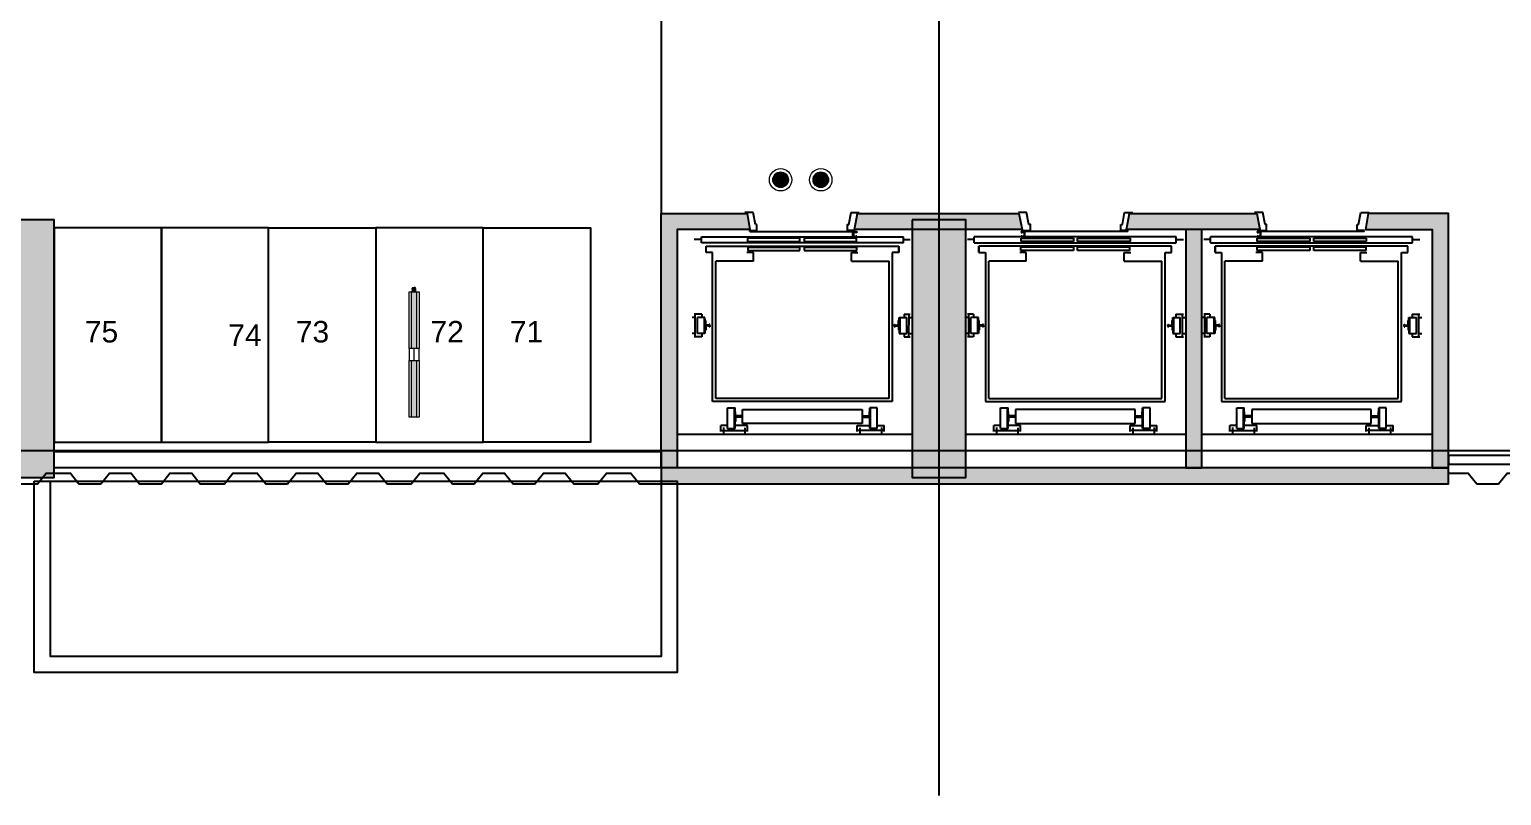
# Model space of a CAD drawing. Header units: metres. Extents: x 86 to 375, y -25 to 177.
# Drawn here: x 151.25 to 164.98, y 30.79 to 37.93 of the extents above; entities that cross this region are included whole.
import ezdxf
from ezdxf.lldxf.tags import DXFTag

# ---------------------------------------------------------------- set-up
doc = ezdxf.new("R2010")
doc.units = ezdxf.units.M
doc.layers.add('-CN-GYD-ILUMINACIÓN', color=3, linetype='Continuous', lineweight=20)
doc.layers.add('-CN-GYD-TUBERÍA ILUMINACION', color=5, linetype='Continuous', lineweight=18)
doc.layers.add('-CN-GYD-VENTANA GRAFICA', color=7, linetype='Continuous', lineweight=5, true_color=0xa953a0)
doc.layers.add('GG_PISO 2', color=8, linetype='Continuous')
doc.styles.get("Standard").update_dxf_attribs({"font": 'arial.ttf'})
tags = doc.linetypes.add('EMT_LINE', pattern='A,0.5,-0.2,["EMT",Standard,S=0.1,R=0,X=-0.1,Y=-0.05],-0.25', length=0.95).pattern_tags.tags
tags[6] = DXFTag(74, 10)
pattern_1 = [(270, (73.633, -1.35), (10.40324, -6.00631), [1.50158, -10.51105]), (360, (73.6335, -2.101), (10.40324, 6.00631), [0.75079, -20.05569]), (360, (73.6335, -2.289), (10.40324, 6.00631), [0.60063, -20.20584]), (360, (73.6335, -1.9134), (10.40324, 6.00631), [0.60063, -20.20584]), (330, (73.633, -2.477), (10.40324, 6.00631), [0.4805, -11.53212]), (30, (73.633, -1.726), (4e-09, 12.01262), [0.4805, -11.53212])]

# ---------------------------------------------------------------- blocks, each defined once
blk = doc.blocks.new('GG_HERMETICA')
h = blk.add_hatch()
h.set_pattern_fill('SWAMP', color=252, scale=0.472938, angle=270)
h.set_pattern_definition(pattern_1)
h.paths.add_polyline_path([(-20, -30), (-20, 17), (-550, 17), (-550, -30)])
h = blk.add_hatch()
h.set_pattern_fill('SWAMP', color=252, scale=0.472938, angle=270)
h.set_pattern_definition(pattern_1)
h.paths.add_polyline_path([(620, -30), (620, 17), (90, 17), (90, -30)])
at = {"layer": '-CN-GYD-ILUMINACIÓN', "color": 1, "extrusion": (0, 0, -1)}
for p, q in [((-550, -53), (-550, 40)), ((-550, 40), (-525, 40)), ((-525, 40), (-20, 40)), ((90, 40), (620, 40)), ((620, 40), (620, -53)), ((-20, -53), (-550, -53)), ((594, -53), (90, -53)), ((620, -53), (594, -53))]:
    blk.add_line(p, q, dxfattribs=at)
at = {"layer": '-CN-GYD-ILUMINACIÓN', "color": 1}
for p, q in [((90, 40), (-20, 40)), ((-20, 40), (-20, -53)), ((90, -53), (90, 40)), ((622, 6), (620, 6)), ((620, 6), (620, -6)), ((622, 10), (623, 11)), ((622, 8), (622, 10)), ((622, 7), (622, 8)), ((622, 5), (622, 7)), ((622, -6), (622, 6)), ((623, 4), (622, 5)), ((622, -3), (623, 1)), ((623, 11), (623, 11)), ((623, 11), (630, 11)), ((623, 1), (623, 4)), ((623, 1), (623, 1)), ((630, 11), (630, 6)), ((630, 6), (631, 6)), ((631, 6), (631, 9)), ((631, 9), (639, 9)), ((639, 9), (639, 6)), ((639, 6), (640, 6)), ((640, 10), (650, 10)), ((640, 6), (640, 10)), ((650, 10), (652, 8)), ((652, 8), (656, 8)), ((656, 8), (658, 8)), ((658, 8), (661, 5)), ((661, 5), (661, -6)), ((-20, -6), (90, -6)), ((620, -19), (620, -6)), ((622, -19), (620, -19)), ((622, -6), (622, -3)), ((622, -6), (622, -9)), ((622, -6), (622, -19)), ((622, -9), (623, -13)), ((623, -17), (622, -18)), ((622, -18), (622, -19)), ((622, -19), (622, -21)), ((622, -21), (622, -22)), ((622, -22), (623, -24)), ((623, -13), (623, -14)), ((623, -14), (623, -17)), ((623, -24), (623, -24)), ((623, -24), (630, -24)), ((630, -24), (630, -19)), ((630, -19), (631, -19)), ((631, -19), (631, -22)), ((631, -22), (639, -22)), ((639, -22), (639, -19)), ((639, -19), (640, -19)), ((640, -19), (640, -22)), ((640, -22), (650, -22)), ((650, -22), (652, -20)), ((652, -20), (656, -20)), ((656, -20), (658, -20)), ((658, -20), (661, -17)), ((661, -17), (661, -6))]:
    blk.add_line(p, q, dxfattribs=at)
for points in [[(623, 4), (630, 4)], [(623, 1), (630, 1)], [(629, 11), (629, 4), (629, 1), (629, -6)], [(630, 6), (630, -6)], [(631, 6), (631, -6)], [(639, 2), (631, 2)], [(639, 6), (639, -6)], [(640, 6), (640, -6)], [(640, 1), (650, 1), (650, 3), (640, 3)], [(650, 3), (652, 5)], [(650, 1), (652, -3)], [(652, 8), (652, -6)], [(-20, -53), (90, -53)], [(623, -14), (630, -14)], [(623, -17), (630, -17)], [(629, -24), (629, -17), (629, -14), (629, -6)], [(630, -19), (630, -6)], [(631, -19), (631, -6)], [(639, -15), (631, -15)], [(639, -19), (639, -6)], [(640, -19), (640, -6)], [(640, -14), (650, -14), (650, -15), (640, -15)], [(650, -14), (652, -10)], [(650, -15), (652, -17)], [(652, -20), (652, -6)]]:
    blk.add_lwpolyline(points, dxfattribs=at)
at = {"color": 1}
for points in [[(-20, 17), (-20, -30), (-550, -30), (-550, 17)], [(620, 17), (620, -30), (90, -30), (90, 17)]]:
    blk.add_lwpolyline(points, close=True, dxfattribs=at)
blk = doc.blocks.new('OJO DE BUEY 12W')
at = {"layer": '-CN-GYD-TUBERÍA ILUMINACION', "linetype": 'EMT_LINE', "lineweight": 5, "ltscale": 10}
h = blk.add_hatch(color=256, dxfattribs=at)
h.dxf.hatch_style = 1
h.set_gradient(color1=(147, 149, 152), color2=(248, 246, 176), name='SPHERICAL')
edge = h.paths.add_edge_path()
edge.add_arc((0, 0), 72.7, 0, 360)
at = {"layer": '-CN-GYD-TUBERÍA ILUMINACION', "linetype": 'Continuous', "lineweight": 5, "ltscale": 10}
for radius in [104, 72.7]:
    blk.add_circle((0, 0), radius, dxfattribs=at)

msp = doc.modelspace()

# ---------------------------------------------------------------- hatches: boundary and pattern name
at = {"layer": 'GG_PISO 2', "ltscale": 0.03}
h = msp.add_hatch(color=256, dxfattribs=at)
h.dxf.hatch_style = 1
h.paths.add_polyline_path([(168.52, 42.282), (167.587, 42.282), (167.587, 42.132), (168.52, 42.132)])
h.paths.add_polyline_path([(169.582, 44.982), (169.582, 41.544), (169.732, 41.544), (169.733, 44.982)])
h.paths.add_polyline_path([(169.52, 42.282), (169.582, 42.282), (169.582, 42.132), (169.52, 42.132)])
h.paths.add_polyline_path([(166.087, 42.282), (161.536, 42.282), (161.536, 42.132), (166.087, 42.132)])
h.paths.add_polyline_path([(164.386, 42.096), (164.386, 42.132), (164.236, 42.132), (164.236, 42.096)])
h.paths.add_polyline_path([(164.387, 39.769), (164.237, 39.769), (164.236, 41.094), (164.386, 41.094)])
h.paths.add_polyline_path([(164.236, 40.121), (164.236, 40.271), (163.603, 40.272), (163.603, 40.122)])
h.paths.add_polyline_path([(162.149, 40.121), (162.149, 40.271), (162.803, 40.272), (162.803, 40.122)])
h.paths.add_polyline_path([(160.785, 40.122), (160.785, 40.272), (161.349, 40.272), (161.349, 40.122)])
h.paths.add_polyline_path([(161.088, 39.769), (160.938, 39.769), (160.938, 40.122), (161.088, 40.122)])
h.paths.add_polyline_path([(162.737, 39.769), (162.587, 39.769), (162.587, 40.121), (162.737, 40.121)])
h.paths.add_polyline_path([(157.293, 40.171), (157.293, 40.321), (159.485, 40.321), (159.485, 40.171)])
h.paths.add_polyline_path([(157.144, 39.109), (157.142, 42.282), (157.292, 42.281), (157.292, 42.131), (157.293, 42.131), (157.294, 39.109)])
h.paths.add_polyline_path([(158.045, 39.769), (157.895, 39.769), (158.045, 39.769)])
h.paths.add_polyline_path([(157.146, 44.983), (157.141, 43.182), (157.291, 43.182), (157.296, 44.983)])
h.paths.add_polyline_path([(161.686, 42.282), (161.536, 42.282), (161.536, 43.284), (159.633, 43.284), (159.635, 42.282), (159.485, 42.282), (159.483, 43.433), (160.435, 43.433), (160.435, 44.982), (160.585, 44.982), (160.585, 43.433), (161.536, 43.433), (161.536, 44.982), (161.686, 44.982)])
h.paths.add_polyline_path([(162.486, 42.282), (162.636, 42.282), (162.636, 42.282)])
h.paths.add_polyline_path([(157.146, 44.982), (174.735, 44.982), (174.735, 45.132), (157.146, 45.132)])
h.paths.add_polyline_path([(178.43, 44.982), (176.533, 44.982), (176.533, 45.132), (178.43, 45.132)])
h.paths.add_polyline_path([(178.58, 87.982), (178.43, 87.982), (178.43, 37.199), (176.841, 37.199), (176.841, 39.212), (177.431, 39.213), (177.431, 39.363), (176.69, 39.363), (176.691, 35.599), (177.493, 35.599), (177.493, 35.749), (176.841, 35.749), (176.841, 37.049), (178.43, 37.049), (178.43, 34.257), (178.58, 34.257)])
h.paths.add_polyline_path([(157.946, 36.217), (157.972, 36.067), (157.294, 36.067), (157.294, 33.847), (157.144, 33.847), (157.144, 36.217)])
h.paths.add_polyline_path([(160.482, 36.217), (160.511, 36.067), (158.948, 36.067), (158.976, 36.217)])
h.paths.add_polyline_path([(162.7, 36.217), (162.728, 36.067), (161.485, 36.067), (161.513, 36.217)])
h.paths.add_polyline_path([(162.037, 33.847), (162.187, 33.847), (162.187, 33.873), (162.187, 36.067), (162.037, 36.067), (162.037, 33.873)])
h.paths.add_polyline_path([(163.739, 36.217), (163.713, 36.067), (164.336, 36.067), (164.336, 33.847), (164.487, 33.847), (164.487, 36.217)])
h.paths.add_polyline_path([(157.144, 33.697), (164.487, 33.697), (164.487, 33.847), (157.144, 33.847)])
h.paths.add_polyline_path([(138.525, 87.983), (138.525, 88.133), (133.699, 88.132), (133.699, 87.982)])
h.paths.add_polyline_path([(167.995, 84.827), (167.845, 84.827), (167.845, 87.982), (167.995, 87.982)])
h.paths.add_polyline_path([(167.133, 84.977), (166.983, 84.977), (166.983, 86.582), (167.133, 86.582)])
h.paths.add_polyline_path([(159.485, 84.827), (159.485, 84.977), (167.845, 84.977), (167.845, 84.827)])
h.paths.add_polyline_path([(166.983, 87.632), (166.983, 87.782)])
h.paths.add_polyline_path([(159.635, 85.974), (159.485, 85.974), (159.485, 86.582), (159.635, 86.582)])
h.paths.add_polyline_path([(159.635, 85.974), (159.485, 85.974), (159.485, 86.582), (159.635, 86.582)], flags=16)
h.paths.add_polyline_path([(159.635, 85.974), (159.485, 85.974), (159.485, 86.582), (159.635, 86.582)], flags=17)
h.paths.add_polyline_path([(164.236, 39.769), (164.237, 39.109), (162.737, 39.109), (162.737, 39.769), (162.587, 39.769), (162.587, 39.109), (161.088, 39.109), (161.088, 39.769), (160.938, 39.769), (160.938, 39.109), (157.144, 39.109), (157.144, 38.959), (164.387, 38.959), (164.387, 39.769)])
at = {"layer": 'GG_PISO 2'}
h = msp.add_hatch(color=256, dxfattribs=at)
h.paths.add_polyline_path([(136.284, 87.582), (136.284, 88.082), (135.585, 88.082), (135.585, 87.582)])
h.paths.add_polyline_path([(178.581, 87.582), (178.581, 88.082), (177.88, 88.082), (177.88, 87.582)])
h.paths.add_polyline_path([(171.882, 87.582), (171.882, 88.082), (171.182, 88.082), (171.182, 87.582)])
h.paths.add_polyline_path([(151.485, 86.582), (150.985, 86.582), (150.985, 88.082), (151.485, 88.082)])
h.paths.add_polyline_path([(143.985, 86.582), (143.485, 86.582), (143.485, 88.082), (143.985, 88.082)])
h.paths.add_polyline_path([(167.483, 86.582), (166.983, 86.582), (166.983, 88.082), (167.483, 88.082)])
h.paths.add_polyline_path([(159.985, 86.582), (159.485, 86.582), (159.485, 88.082), (159.985, 88.082)])
h.paths.add_polyline_path([(136.084, 77.507), (136.084, 78.107), (135.584, 78.107), (135.585, 77.507)])
h.paths.add_polyline_path([(178.581, 77.507), (178.581, 78.107), (178.081, 78.107), (178.081, 77.507)])
h.paths.add_polyline_path([(171.78, 77.557), (171.78, 78.057), (171.081, 78.057), (171.081, 77.557)])
h.paths.add_polyline_path([(167.983, 78.057), (167.983, 77.557), (166.483, 77.557), (166.483, 78.057)])
h.paths.add_polyline_path([(151.985, 78.057), (151.985, 77.557), (150.485, 77.557), (150.485, 78.057)])
h.paths.add_polyline_path([(158.985, 78.057), (158.985, 77.557), (160.485, 77.557), (160.485, 78.057)])
h.paths.add_polyline_path([(142.985, 78.057), (142.985, 77.557), (144.485, 77.557), (144.485, 78.057)])
h.paths.add_polyline_path([(136.084, 69.507), (136.084, 70.107), (135.585, 70.107), (135.585, 69.507)])
h.paths.add_polyline_path([(178.581, 69.507), (178.581, 70.107), (178.081, 70.107), (178.081, 69.507)])
h.paths.add_polyline_path([(171.78, 69.557), (171.78, 70.057), (171.181, 70.057), (171.181, 69.557)])
h.paths.add_polyline_path([(167.983, 70.057), (167.983, 69.557), (166.483, 69.557), (166.483, 70.057)])
h.paths.add_polyline_path([(151.985, 70.057), (151.985, 69.557), (150.485, 69.557), (150.485, 70.057)])
h.paths.add_polyline_path([(158.985, 70.057), (158.985, 69.557), (160.485, 69.557), (160.485, 70.057)])
h.paths.add_polyline_path([(142.985, 70.057), (142.985, 69.557), (144.485, 69.557), (144.485, 70.057)])
h.paths.add_polyline_path([(136.087, 59.407), (136.084, 60.007), (135.585, 60.007), (135.588, 59.407)])
h.paths.add_polyline_path([(178.58, 59.407), (178.581, 60.007), (178.081, 60.007), (178.08, 59.407)])
h.paths.add_polyline_path([(171.78, 59.457), (171.78, 59.957), (171.181, 59.957), (171.181, 59.457)])
h.paths.add_polyline_path([(167.983, 59.957), (167.983, 59.457), (166.483, 59.457), (166.483, 59.957)])
h.paths.add_polyline_path([(151.985, 59.957), (151.985, 59.457), (150.485, 59.457), (150.485, 59.957)])
h.paths.add_polyline_path([(158.985, 59.957), (158.985, 59.457), (160.485, 59.457), (160.485, 59.957)])
h.paths.add_polyline_path([(142.985, 59.957), (142.985, 59.457), (144.485, 59.457), (144.485, 59.957)])
h.paths.add_polyline_path([(178.581, 51.412), (178.581, 52.007), (178.08, 52.007), (178.081, 51.412)])
h.paths.add_polyline_path([(171.881, 51.457), (171.881, 51.957), (171.182, 51.957), (171.182, 51.457)])
h.paths.add_polyline_path([(136.284, 51.457), (136.284, 51.957), (135.585, 51.957), (135.585, 51.457)])
h.paths.add_polyline_path([(167.983, 51.957), (167.983, 51.457), (166.483, 51.457), (166.483, 51.957)])
h.paths.add_polyline_path([(151.985, 51.957), (151.985, 51.457), (150.485, 51.457), (150.485, 51.957)])
h.paths.add_polyline_path([(158.985, 51.957), (158.985, 51.457), (160.485, 51.457), (160.485, 51.957)])
h.paths.add_polyline_path([(142.985, 51.957), (142.985, 51.457), (144.485, 51.457), (144.485, 51.957)])
h.paths.add_polyline_path([(178.577, 41.732), (178.581, 42.332), (178.081, 42.332), (178.076, 41.732)])
h.paths.add_polyline_path([(171.881, 41.782), (171.881, 42.282), (171.182, 42.282), (171.182, 41.782)])
h.paths.add_polyline_path([(159.985, 40.171), (159.985, 42.282), (159.485, 42.282), (159.485, 40.171)])
h.paths.add_polyline_path([(136.284, 41.782), (136.284, 42.282), (135.585, 42.282), (135.585, 41.782)])
h.paths.add_polyline_path([(166.087, 42.282), (167.587, 42.282), (167.587, 41.782), (166.087, 41.782)])
h.paths.add_polyline_path([(143.985, 40.782), (143.985, 42.282), (143.485, 42.282), (143.485, 40.782)])
h.paths.add_polyline_path([(151.485, 40.782), (151.485, 42.282), (150.985, 42.282), (150.985, 40.782)])
h.paths.add_polyline_path([(178.581, 33.757), (178.581, 34.257), (177.881, 34.257), (177.881, 33.757)])
h.paths.add_polyline_path([(171.981, 33.757), (171.981, 34.257), (171.281, 34.257), (171.281, 33.757)])
h.paths.add_polyline_path([(136.285, 33.757), (136.285, 34.257), (135.585, 34.257), (135.585, 33.757)])
h.paths.add_polyline_path([(166.983, 33.757), (166.983, 36.157), (167.483, 36.157), (167.483, 33.757)])
h.paths.add_polyline_path([(159.485, 36.157), (159.485, 33.757), (159.985, 33.757), (159.985, 36.157)])
h.paths.add_polyline_path([(150.985, 36.157), (150.985, 33.757), (151.485, 33.757), (151.485, 36.157)])
h.paths.add_polyline_path([(143.985, 36.157), (143.985, 33.757), (143.485, 33.757), (143.485, 36.157)])

# ---------------------------------------------------------------- linework, layer by layer
for p, q in [((159.735, 88.929), (159.735, 30.792)), ((158.003, 36.227), (157.927, 36.227)), ((158.024, 36.115), (158.003, 36.227)), ((158.038, 36.115), (158.024, 36.115)), ((158.038, 36.058), (158.038, 36.115)), ((161.432, 36.058), (161.432, 36.115)), ((161.432, 36.115), (161.446, 36.115)), ((161.446, 36.115), (161.467, 36.227)), ((161.467, 36.227), (161.543, 36.227)), ((163.635, 36.058), (163.635, 36.115)), ((163.635, 36.115), (163.648, 36.115)), ((163.648, 36.115), (163.67, 36.227)), ((163.67, 36.227), (163.746, 36.227)), ((157.521, 35.973), (157.453, 35.973)), ((157.521, 35.943), (157.521, 35.998)), ((157.521, 35.998), (159.405, 35.998)), ((158.44, 35.986), (157.952, 35.986)), ((157.952, 35.986), (157.952, 35.955)), ((157.972, 36.048), (157.972, 36.058)), ((157.972, 36.058), (158.038, 36.058)), ((158.44, 35.955), (158.44, 35.986)), ((158.479, 35.986), (158.479, 35.955)), ((158.968, 35.986), (158.479, 35.986)), ((158.934, 35.998), (158.934, 36.048)), ((158.934, 35.998), (158.934, 36.048)), ((158.934, 36.048), (158.969, 36.048)), ((158.934, 36.048), (158.969, 36.048)), ((158.934, 35.998), (158.969, 35.998)), ((158.969, 35.998), (158.934, 35.998)), ((158.938, 36.001), (158.938, 36.044)), ((158.938, 36.044), (158.938, 36.001)), ((158.938, 36.044), (158.966, 36.044)), ((158.966, 36.044), (158.938, 36.044)), ((158.938, 36.001), (158.966, 36.001)), ((158.938, 36.001), (158.966, 36.001)), ((158.962, 36.042), (158.966, 36.042)), ((158.962, 36.039), (158.962, 36.042)), ((158.962, 36.042), (158.966, 36.042)), ((158.962, 36.039), (158.962, 36.042)), ((158.969, 36.039), (158.962, 36.039)), ((158.969, 36.039), (158.962, 36.039)), ((158.969, 36.007), (158.962, 36.007)), ((158.962, 36.007), (158.962, 36.003)), ((158.962, 36.007), (158.969, 36.007)), ((158.962, 36.003), (158.962, 36.007)), ((158.962, 36.003), (158.966, 36.003)), ((158.966, 36.003), (158.962, 36.003)), ((158.966, 36.044), (158.966, 36.042)), ((158.966, 36.042), (158.966, 36.044)), ((158.966, 36.003), (158.966, 36.001)), ((158.966, 36.001), (158.966, 36.003)), ((158.968, 35.955), (158.968, 35.986)), ((158.969, 36.048), (158.969, 36.039)), ((158.969, 36.048), (158.969, 36.039)), ((158.969, 35.998), (158.969, 36.007)), ((158.969, 36.007), (158.969, 35.998)), ((159.405, 35.943), (159.405, 35.998)), ((159.405, 35.973), (159.467, 35.973)), ((160.065, 35.973), (160.002, 35.973)), ((161.949, 35.998), (160.065, 35.998)), ((160.065, 35.943), (160.065, 35.998)), ((160.501, 36.048), (160.501, 36.039)), ((160.501, 36.048), (160.501, 36.039)), ((160.536, 36.048), (160.501, 36.048)), ((160.536, 36.048), (160.501, 36.048)), ((160.501, 36.039), (160.508, 36.039)), ((160.501, 36.039), (160.508, 36.039)), ((160.501, 36.007), (160.508, 36.007)), ((160.501, 35.998), (160.501, 36.007)), ((160.501, 36.007), (160.501, 35.998)), ((160.508, 36.007), (160.501, 36.007)), ((160.536, 35.998), (160.501, 35.998)), ((160.501, 35.998), (160.536, 35.998)), ((160.501, 35.955), (160.501, 35.986)), ((160.501, 35.986), (160.99, 35.986)), ((160.504, 36.044), (160.504, 36.042)), ((160.504, 36.042), (160.504, 36.044)), ((160.532, 36.044), (160.504, 36.044)), ((160.504, 36.044), (160.532, 36.044)), ((160.508, 36.042), (160.504, 36.042)), ((160.508, 36.042), (160.504, 36.042)), ((160.504, 36.003), (160.504, 36.001)), ((160.508, 36.003), (160.504, 36.003)), ((160.504, 36.003), (160.508, 36.003)), ((160.504, 36.001), (160.504, 36.003)), ((160.532, 36.001), (160.504, 36.001)), ((160.532, 36.001), (160.504, 36.001)), ((160.508, 36.039), (160.508, 36.042)), ((160.508, 36.039), (160.508, 36.042)), ((160.508, 36.007), (160.508, 36.003)), ((160.508, 36.003), (160.508, 36.007)), ((160.532, 36.001), (160.532, 36.044)), ((160.532, 36.044), (160.532, 36.001)), ((160.536, 35.998), (160.536, 36.048)), ((160.536, 35.998), (160.536, 36.048)), ((160.99, 35.986), (160.99, 35.955)), ((161.029, 35.955), (161.029, 35.986)), ((161.029, 35.986), (161.518, 35.986)), ((161.498, 36.058), (161.432, 36.058)), ((161.498, 36.048), (161.498, 36.058)), ((161.518, 35.986), (161.518, 35.955)), ((161.949, 35.943), (161.949, 35.998)), ((161.949, 35.973), (162.017, 35.973)), ((162.267, 35.973), (162.205, 35.973)), ((164.151, 35.998), (162.267, 35.998)), ((162.267, 35.943), (162.267, 35.998)), ((162.703, 36.048), (162.703, 36.039)), ((162.703, 36.048), (162.703, 36.039)), ((162.738, 36.048), (162.703, 36.048)), ((162.738, 36.048), (162.703, 36.048)), ((162.703, 36.039), (162.711, 36.039)), ((162.703, 36.039), (162.711, 36.039)), ((162.703, 36.007), (162.711, 36.007)), ((162.703, 35.998), (162.703, 36.007)), ((162.703, 36.007), (162.703, 35.998)), ((162.711, 36.007), (162.703, 36.007)), ((162.738, 35.998), (162.703, 35.998)), ((162.703, 35.998), (162.738, 35.998)), ((162.704, 35.955), (162.704, 35.986)), ((162.704, 35.986), (163.193, 35.986)), ((162.707, 36.044), (162.707, 36.042)), ((162.707, 36.042), (162.707, 36.044)), ((162.735, 36.044), (162.707, 36.044)), ((162.707, 36.044), (162.735, 36.044)), ((162.711, 36.042), (162.707, 36.042)), ((162.711, 36.042), (162.707, 36.042)), ((162.707, 36.003), (162.707, 36.001)), ((162.711, 36.003), (162.707, 36.003)), ((162.707, 36.003), (162.711, 36.003)), ((162.707, 36.001), (162.707, 36.003)), ((162.735, 36.001), (162.707, 36.001)), ((162.735, 36.001), (162.707, 36.001)), ((162.711, 36.039), (162.711, 36.042)), ((162.711, 36.039), (162.711, 36.042)), ((162.711, 36.007), (162.711, 36.003)), ((162.711, 36.003), (162.711, 36.007)), ((162.735, 36.001), (162.735, 36.044)), ((162.735, 36.044), (162.735, 36.001)), ((162.738, 35.998), (162.738, 36.048)), ((162.738, 35.998), (162.738, 36.048)), ((163.193, 35.986), (163.193, 35.955)), ((163.232, 35.955), (163.232, 35.986)), ((163.232, 35.986), (163.72, 35.986)), ((163.701, 36.058), (163.635, 36.058)), ((163.701, 36.048), (163.701, 36.058)), ((163.72, 35.986), (163.72, 35.955)), ((164.151, 35.943), (164.151, 35.998)), ((164.151, 35.973), (164.22, 35.973)), ((159.405, 35.943), (157.521, 35.943)), ((157.564, 35.913), (159.361, 35.913)), ((157.564, 35.853), (157.564, 35.913)), ((157.624, 35.853), (157.564, 35.853)), ((157.624, 34.464), (157.624, 35.853)), ((158.005, 35.853), (157.945, 35.853)), ((157.952, 35.955), (158.44, 35.955)), ((157.955, 35.902), (158.44, 35.902)), ((157.955, 35.902), (157.955, 35.871)), ((157.955, 35.871), (158.44, 35.871)), ((158.005, 35.773), (158.005, 35.853)), ((158.44, 35.871), (158.44, 35.902)), ((158.479, 35.955), (158.968, 35.955)), ((158.479, 35.902), (158.479, 35.871)), ((158.479, 35.902), (158.969, 35.902)), ((158.479, 35.871), (158.969, 35.871)), ((158.92, 35.853), (158.98, 35.853)), ((158.92, 35.773), (158.92, 35.853)), ((158.969, 35.871), (158.969, 35.902)), ((159.361, 35.853), (159.301, 35.853)), ((159.301, 35.853), (159.301, 34.464)), ((159.361, 35.853), (159.361, 35.913)), ((159.361, 35.913), (159.361, 35.853)), ((160.065, 35.943), (161.949, 35.943)), ((160.109, 35.853), (160.109, 35.913)), ((160.109, 35.913), (160.109, 35.853)), ((161.905, 35.913), (160.109, 35.913)), ((160.109, 35.853), (160.169, 35.853)), ((160.169, 35.853), (160.169, 34.464)), ((160.55, 35.853), (160.49, 35.853)), ((160.5, 35.871), (160.5, 35.902)), ((160.99, 35.902), (160.5, 35.902)), ((160.99, 35.871), (160.5, 35.871)), ((160.99, 35.955), (160.501, 35.955)), ((160.55, 35.773), (160.55, 35.853)), ((160.99, 35.902), (160.99, 35.871)), ((161.518, 35.955), (161.029, 35.955)), ((161.029, 35.871), (161.029, 35.902)), ((161.514, 35.902), (161.029, 35.902)), ((161.514, 35.871), (161.029, 35.871)), ((161.464, 35.773), (161.464, 35.853)), ((161.464, 35.853), (161.524, 35.853)), ((161.514, 35.902), (161.514, 35.871)), ((161.846, 34.464), (161.845, 35.853)), ((161.845, 35.853), (161.905, 35.853)), ((161.905, 35.853), (161.905, 35.913)), ((162.267, 35.943), (164.151, 35.943)), ((162.311, 35.853), (162.311, 35.913)), ((162.311, 35.913), (162.311, 35.853)), ((164.108, 35.913), (162.311, 35.913)), ((162.311, 35.853), (162.371, 35.853)), ((162.371, 35.853), (162.371, 34.464)), ((162.752, 35.853), (162.692, 35.853)), ((162.703, 35.871), (162.703, 35.902)), ((163.193, 35.902), (162.703, 35.902)), ((163.193, 35.871), (162.703, 35.871)), ((163.193, 35.955), (162.704, 35.955)), ((162.752, 35.773), (162.752, 35.853)), ((163.193, 35.902), (163.193, 35.871)), ((163.72, 35.955), (163.232, 35.955)), ((163.232, 35.871), (163.232, 35.902)), ((163.717, 35.902), (163.232, 35.902)), ((163.717, 35.871), (163.232, 35.871)), ((163.667, 35.773), (163.667, 35.853)), ((163.667, 35.853), (163.727, 35.853)), ((163.717, 35.902), (163.717, 35.871)), ((164.048, 34.464), (164.048, 35.853)), ((164.048, 35.853), (164.108, 35.853)), ((164.108, 35.853), (164.108, 35.913)), ((158.005, 35.773), (157.655, 35.773)), ((157.655, 34.494), (157.655, 35.773)), ((158.92, 35.773), (159.27, 35.773)), ((159.27, 34.494), (159.27, 35.773)), ((160.55, 35.773), (160.2, 35.773)), ((160.2, 34.494), (160.2, 35.773)), ((161.464, 35.773), (161.814, 35.773)), ((161.815, 34.494), (161.814, 35.773)), ((162.752, 35.773), (162.402, 35.773)), ((162.402, 34.494), (162.402, 35.773)), ((163.667, 35.773), (164.017, 35.773)), ((164.017, 34.494), (164.017, 35.773)), ((157.462, 35.248), (157.435, 35.248)), ((157.524, 35.278), (157.453, 35.278)), ((157.463, 35.068), (157.463, 35.278)), ((157.484, 35.098), (157.484, 35.248)), ((157.554, 35.248), (157.484, 35.248)), ((157.524, 35.278), (157.524, 35.248)), ((157.548, 35.098), (157.548, 35.248)), ((157.548, 35.248), (157.548, 35.098)), ((157.554, 35.218), (157.554, 35.248)), ((157.554, 35.218), (157.554, 35.248)), ((157.554, 35.218), (157.554, 35.173)), ((157.554, 35.218), (157.554, 35.173)), ((157.554, 35.218), (157.554, 35.173)), ((157.554, 35.218), (157.554, 35.173)), ((157.561, 35.218), (157.554, 35.218)), ((157.561, 35.218), (157.554, 35.218)), ((157.554, 35.128), (157.554, 35.173)), ((157.554, 35.128), (157.554, 35.173)), ((157.554, 35.128), (157.554, 35.173)), ((157.554, 35.128), (157.554, 35.173)), ((157.561, 35.176), (157.561, 35.218)), ((157.561, 35.176), (157.561, 35.218)), ((157.6, 35.176), (157.561, 35.176)), ((157.561, 35.169), (157.561, 35.128)), ((157.561, 35.169), (157.561, 35.128)), ((157.6, 35.169), (157.561, 35.169)), ((157.6, 35.183), (157.593, 35.183)), ((157.593, 35.183), (157.593, 35.169)), ((157.593, 35.162), (157.593, 35.169)), ((157.6, 35.162), (157.593, 35.162)), ((157.6, 35.176), (157.6, 35.183)), ((157.6, 35.169), (157.6, 35.176)), ((157.6, 35.169), (157.6, 35.162)), ((159.32, 35.183), (159.327, 35.183)), ((159.32, 35.176), (159.32, 35.183)), ((159.32, 35.176), (159.359, 35.176)), ((159.32, 35.169), (159.32, 35.176)), ((159.32, 35.169), (159.359, 35.169)), ((159.32, 35.169), (159.32, 35.162)), ((159.32, 35.162), (159.327, 35.162)), ((159.327, 35.183), (159.327, 35.169)), ((159.327, 35.162), (159.327, 35.169)), ((159.359, 35.176), (159.359, 35.218)), ((159.359, 35.176), (159.359, 35.218)), ((159.359, 35.218), (159.366, 35.218)), ((159.359, 35.218), (159.366, 35.218)), ((159.359, 35.169), (159.359, 35.128)), ((159.359, 35.169), (159.359, 35.128)), ((159.366, 35.218), (159.366, 35.248)), ((159.366, 35.218), (159.366, 35.248)), ((159.366, 35.248), (159.437, 35.248)), ((159.366, 35.218), (159.366, 35.173)), ((159.366, 35.218), (159.366, 35.173)), ((159.366, 35.218), (159.366, 35.173)), ((159.366, 35.218), (159.366, 35.173)), ((159.366, 35.128), (159.366, 35.173)), ((159.366, 35.128), (159.366, 35.173)), ((159.366, 35.128), (159.366, 35.173)), ((159.366, 35.128), (159.366, 35.173)), ((159.372, 35.098), (159.372, 35.248)), ((159.372, 35.248), (159.372, 35.098)), ((159.411, 35.278), (159.467, 35.278)), ((159.411, 35.278), (159.411, 35.248)), ((159.437, 35.098), (159.437, 35.248)), ((159.456, 35.068), (159.457, 35.278)), ((159.458, 35.248), (159.485, 35.248)), ((160.012, 35.248), (159.985, 35.248)), ((160.059, 35.278), (160.002, 35.278)), ((160.013, 35.068), (160.013, 35.278)), ((160.033, 35.098), (160.033, 35.248)), ((160.104, 35.248), (160.033, 35.248)), ((160.059, 35.278), (160.059, 35.248)), ((160.098, 35.098), (160.098, 35.248)), ((160.098, 35.248), (160.098, 35.098)), ((160.104, 35.218), (160.104, 35.248)), ((160.104, 35.218), (160.104, 35.248)), ((160.104, 35.218), (160.104, 35.173)), ((160.104, 35.218), (160.104, 35.173)), ((160.104, 35.218), (160.104, 35.173)), ((160.104, 35.218), (160.104, 35.173)), ((160.111, 35.218), (160.104, 35.218)), ((160.111, 35.218), (160.104, 35.218)), ((160.104, 35.128), (160.104, 35.173)), ((160.104, 35.128), (160.104, 35.173)), ((160.104, 35.128), (160.104, 35.173)), ((160.104, 35.128), (160.104, 35.173)), ((160.111, 35.176), (160.111, 35.218)), ((160.111, 35.176), (160.111, 35.218)), ((160.15, 35.176), (160.111, 35.176)), ((160.111, 35.169), (160.111, 35.128)), ((160.111, 35.169), (160.111, 35.128)), ((160.15, 35.169), (160.111, 35.169)), ((160.15, 35.183), (160.143, 35.183)), ((160.143, 35.183), (160.143, 35.169)), ((160.143, 35.162), (160.143, 35.169)), ((160.15, 35.162), (160.143, 35.162)), ((160.15, 35.176), (160.15, 35.183)), ((160.15, 35.169), (160.15, 35.176)), ((160.15, 35.169), (160.15, 35.162)), ((161.87, 35.176), (161.87, 35.183)), ((161.87, 35.183), (161.877, 35.183)), ((161.87, 35.176), (161.909, 35.176)), ((161.87, 35.169), (161.87, 35.176)), ((161.87, 35.169), (161.909, 35.169)), ((161.87, 35.169), (161.87, 35.162)), ((161.87, 35.162), (161.877, 35.162)), ((161.877, 35.183), (161.877, 35.169)), ((161.877, 35.162), (161.877, 35.169)), ((161.909, 35.176), (161.909, 35.218)), ((161.909, 35.176), (161.909, 35.218)), ((161.909, 35.218), (161.916, 35.218)), ((161.909, 35.218), (161.916, 35.218)), ((161.909, 35.169), (161.909, 35.128)), ((161.909, 35.169), (161.909, 35.128)), ((161.916, 35.218), (161.916, 35.248)), ((161.916, 35.218), (161.916, 35.248)), ((161.916, 35.248), (161.986, 35.248)), ((161.916, 35.218), (161.916, 35.173)), ((161.916, 35.218), (161.916, 35.173)), ((161.916, 35.218), (161.916, 35.173)), ((161.916, 35.218), (161.916, 35.173)), ((161.916, 35.128), (161.916, 35.173)), ((161.916, 35.128), (161.916, 35.173)), ((161.916, 35.128), (161.916, 35.173)), ((161.916, 35.128), (161.916, 35.173)), ((161.922, 35.098), (161.922, 35.248)), ((161.922, 35.248), (161.922, 35.098)), ((161.946, 35.278), (161.946, 35.248)), ((161.946, 35.278), (162.017, 35.278)), ((161.986, 35.098), (161.986, 35.248)), ((162.007, 35.068), (162.006, 35.278)), ((162.008, 35.248), (162.035, 35.248)), ((162.215, 35.248), (162.187, 35.248)), ((162.261, 35.278), (162.205, 35.278)), ((162.216, 35.068), (162.216, 35.278)), ((162.235, 35.098), (162.235, 35.248)), ((162.307, 35.248), (162.235, 35.248)), ((162.261, 35.278), (162.261, 35.248)), ((162.301, 35.098), (162.301, 35.248)), ((162.301, 35.248), (162.301, 35.098)), ((162.307, 35.218), (162.307, 35.248)), ((162.307, 35.218), (162.307, 35.248)), ((162.307, 35.218), (162.307, 35.173)), ((162.307, 35.218), (162.307, 35.173)), ((162.307, 35.218), (162.307, 35.173)), ((162.307, 35.218), (162.307, 35.173)), ((162.314, 35.218), (162.307, 35.218)), ((162.314, 35.218), (162.307, 35.218)), ((162.307, 35.128), (162.307, 35.173)), ((162.307, 35.128), (162.307, 35.173)), ((162.307, 35.128), (162.307, 35.173)), ((162.307, 35.128), (162.307, 35.173)), ((162.314, 35.176), (162.314, 35.218)), ((162.314, 35.176), (162.314, 35.218)), ((162.352, 35.176), (162.314, 35.176)), ((162.314, 35.169), (162.314, 35.128)), ((162.314, 35.169), (162.314, 35.128)), ((162.352, 35.169), (162.314, 35.169)), ((162.352, 35.183), (162.345, 35.183)), ((162.345, 35.183), (162.345, 35.169)), ((162.345, 35.162), (162.345, 35.169)), ((162.352, 35.162), (162.345, 35.162)), ((162.352, 35.176), (162.352, 35.183)), ((162.352, 35.169), (162.352, 35.176)), ((162.352, 35.169), (162.352, 35.162)), ((164.073, 35.176), (164.073, 35.183)), ((164.073, 35.183), (164.08, 35.183)), ((164.073, 35.176), (164.111, 35.176)), ((164.073, 35.169), (164.073, 35.176)), ((164.073, 35.169), (164.111, 35.169)), ((164.073, 35.169), (164.073, 35.162)), ((164.073, 35.162), (164.08, 35.162)), ((164.08, 35.183), (164.08, 35.169)), ((164.08, 35.162), (164.08, 35.169)), ((164.111, 35.176), (164.111, 35.218)), ((164.111, 35.176), (164.111, 35.218)), ((164.111, 35.218), (164.118, 35.218)), ((164.111, 35.218), (164.118, 35.218)), ((164.111, 35.169), (164.111, 35.128)), ((164.111, 35.169), (164.111, 35.128)), ((164.118, 35.218), (164.118, 35.248)), ((164.118, 35.218), (164.118, 35.248)), ((164.118, 35.248), (164.189, 35.248)), ((164.118, 35.218), (164.118, 35.173)), ((164.118, 35.218), (164.118, 35.173)), ((164.118, 35.218), (164.118, 35.173)), ((164.118, 35.218), (164.118, 35.173)), ((164.118, 35.128), (164.118, 35.173)), ((164.118, 35.128), (164.118, 35.173)), ((164.118, 35.128), (164.118, 35.173)), ((164.118, 35.128), (164.118, 35.173)), ((164.124, 35.098), (164.124, 35.248)), ((164.124, 35.248), (164.124, 35.098)), ((164.148, 35.278), (164.148, 35.248)), ((164.148, 35.278), (164.22, 35.278)), ((164.189, 35.098), (164.189, 35.248)), ((164.209, 35.068), (164.209, 35.278)), ((164.21, 35.248), (164.237, 35.248)), ((157.462, 35.098), (157.435, 35.098)), ((157.524, 35.068), (157.452, 35.068)), ((157.548, 35.098), (157.484, 35.098)), ((157.524, 35.098), (157.524, 35.068)), ((157.554, 35.098), (157.548, 35.098)), ((157.554, 35.128), (157.554, 35.098)), ((157.554, 35.128), (157.554, 35.098)), ((157.561, 35.128), (157.554, 35.128)), ((157.561, 35.128), (157.554, 35.128)), ((159.359, 35.128), (159.366, 35.128)), ((159.359, 35.128), (159.366, 35.128)), ((159.366, 35.128), (159.366, 35.098)), ((159.366, 35.128), (159.366, 35.098)), ((159.366, 35.098), (159.372, 35.098)), ((159.372, 35.098), (159.437, 35.098)), ((159.411, 35.098), (159.411, 35.068)), ((159.411, 35.068), (159.467, 35.068)), ((159.458, 35.098), (159.485, 35.098)), ((160.012, 35.098), (159.985, 35.098)), ((160.059, 35.068), (160.003, 35.068)), ((160.098, 35.098), (160.033, 35.098)), ((160.059, 35.098), (160.059, 35.068)), ((160.104, 35.098), (160.098, 35.098)), ((160.111, 35.128), (160.104, 35.128)), ((160.111, 35.128), (160.104, 35.128)), ((160.104, 35.128), (160.104, 35.098)), ((160.104, 35.128), (160.104, 35.098)), ((161.909, 35.128), (161.916, 35.128)), ((161.909, 35.128), (161.916, 35.128)), ((161.916, 35.128), (161.916, 35.098)), ((161.916, 35.128), (161.916, 35.098)), ((161.916, 35.098), (161.922, 35.098)), ((161.922, 35.098), (161.986, 35.098)), ((161.946, 35.098), (161.946, 35.068)), ((161.946, 35.068), (162.017, 35.068)), ((162.008, 35.098), (162.035, 35.098)), ((162.215, 35.098), (162.187, 35.098)), ((162.261, 35.068), (162.205, 35.068)), ((162.301, 35.098), (162.235, 35.098)), ((162.261, 35.098), (162.261, 35.068)), ((162.307, 35.098), (162.301, 35.098)), ((162.314, 35.128), (162.307, 35.128)), ((162.314, 35.128), (162.307, 35.128)), ((162.307, 35.128), (162.307, 35.098)), ((162.307, 35.128), (162.307, 35.098)), ((164.111, 35.128), (164.118, 35.128)), ((164.111, 35.128), (164.118, 35.128)), ((164.118, 35.128), (164.118, 35.098)), ((164.118, 35.128), (164.118, 35.098)), ((164.118, 35.098), (164.124, 35.098)), ((164.124, 35.098), (164.189, 35.098)), ((164.148, 35.098), (164.148, 35.068)), ((164.148, 35.068), (164.22, 35.068)), ((164.21, 35.098), (164.237, 35.098)), ((159.301, 34.464), (157.624, 34.464)), ((159.27, 34.494), (157.655, 34.494)), ((160.169, 34.464), (161.846, 34.464)), ((160.2, 34.494), (161.815, 34.494)), ((162.371, 34.464), (164.048, 34.464)), ((162.402, 34.494), (164.017, 34.494)), ((157.765, 34.213), (157.765, 34.404)), ((157.765, 34.404), (157.835, 34.404)), ((157.829, 34.213), (157.829, 34.404)), ((157.835, 34.213), (157.835, 34.404)), ((157.838, 34.369), (157.835, 34.369)), ((157.835, 34.369), (157.835, 34.327)), ((157.835, 34.327), (157.899, 34.327)), ((157.835, 34.279), (157.835, 34.321)), ((157.835, 34.321), (157.899, 34.321)), ((157.838, 34.33), (157.838, 34.369)), ((157.899, 34.33), (157.838, 34.33)), ((157.838, 34.318), (157.838, 34.279)), ((157.899, 34.318), (157.838, 34.318)), ((157.905, 34.259), (157.905, 34.389)), ((157.905, 34.389), (159.02, 34.389)), ((159.02, 34.389), (159.02, 34.259)), ((159.026, 34.33), (159.087, 34.33)), ((159.09, 34.327), (159.026, 34.327)), ((159.09, 34.321), (159.026, 34.321)), ((159.026, 34.318), (159.087, 34.318)), ((159.087, 34.369), (159.09, 34.369)), ((159.087, 34.33), (159.087, 34.369)), ((159.087, 34.318), (159.087, 34.279)), ((159.16, 34.404), (159.09, 34.404)), ((159.09, 34.212), (159.09, 34.404)), ((159.09, 34.369), (159.09, 34.327)), ((159.09, 34.279), (159.09, 34.327)), ((159.096, 34.212), (159.096, 34.404)), ((159.16, 34.212), (159.16, 34.404)), ((160.31, 34.404), (160.38, 34.404)), ((160.31, 34.213), (160.31, 34.404)), ((160.374, 34.213), (160.374, 34.404)), ((160.38, 34.213), (160.38, 34.404)), ((160.383, 34.369), (160.38, 34.369)), ((160.38, 34.369), (160.38, 34.327)), ((160.38, 34.327), (160.444, 34.327)), ((160.38, 34.279), (160.38, 34.327)), ((160.38, 34.321), (160.444, 34.321)), ((160.383, 34.33), (160.383, 34.369)), ((160.444, 34.33), (160.383, 34.33)), ((160.444, 34.318), (160.383, 34.318)), ((160.383, 34.318), (160.383, 34.279)), ((160.45, 34.389), (160.45, 34.259)), ((161.565, 34.389), (160.45, 34.389)), ((161.565, 34.259), (161.565, 34.389)), ((161.571, 34.33), (161.632, 34.33)), ((161.635, 34.327), (161.571, 34.327)), ((161.635, 34.321), (161.571, 34.321)), ((161.571, 34.318), (161.632, 34.318)), ((161.632, 34.369), (161.635, 34.369)), ((161.632, 34.33), (161.632, 34.369)), ((161.632, 34.318), (161.632, 34.279)), ((161.635, 34.213), (161.635, 34.404)), ((161.705, 34.404), (161.635, 34.404)), ((161.635, 34.369), (161.635, 34.327)), ((161.635, 34.279), (161.635, 34.321)), ((161.641, 34.213), (161.641, 34.404)), ((161.705, 34.213), (161.705, 34.404)), ((162.512, 34.404), (162.582, 34.404)), ((162.512, 34.212), (162.512, 34.404)), ((162.576, 34.212), (162.576, 34.404)), ((162.582, 34.212), (162.582, 34.404)), ((162.585, 34.369), (162.582, 34.369)), ((162.582, 34.369), (162.582, 34.327)), ((162.582, 34.327), (162.646, 34.327)), ((162.582, 34.279), (162.582, 34.327)), ((162.582, 34.321), (162.646, 34.321)), ((162.585, 34.33), (162.585, 34.369)), ((162.646, 34.33), (162.585, 34.33)), ((162.646, 34.318), (162.585, 34.318)), ((162.585, 34.318), (162.585, 34.279)), ((162.652, 34.389), (162.652, 34.259)), ((163.767, 34.389), (162.652, 34.389)), ((163.767, 34.259), (163.767, 34.389)), ((163.773, 34.33), (163.834, 34.33)), ((163.837, 34.327), (163.773, 34.327)), ((163.837, 34.321), (163.773, 34.321)), ((163.773, 34.318), (163.834, 34.318)), ((163.834, 34.369), (163.837, 34.369)), ((163.834, 34.33), (163.834, 34.369)), ((163.834, 34.318), (163.834, 34.279)), ((163.837, 34.213), (163.837, 34.404)), ((163.907, 34.404), (163.837, 34.404)), ((163.837, 34.369), (163.837, 34.327)), ((163.837, 34.279), (163.837, 34.321)), ((163.843, 34.213), (163.843, 34.404)), ((163.907, 34.213), (163.907, 34.404)), ((157.701, 34.195), (157.952, 34.195)), ((157.702, 34.184), (157.702, 34.24)), ((157.765, 34.24), (157.702, 34.24)), ((157.727, 34.221), (157.727, 34.158)), ((157.765, 34.213), (157.835, 34.213)), ((157.838, 34.279), (157.835, 34.279)), ((157.952, 34.24), (157.835, 34.24)), ((159.02, 34.259), (157.905, 34.259)), ((157.927, 34.219), (157.927, 34.159)), ((157.952, 34.184), (157.952, 34.24)), ((158.974, 34.184), (158.974, 34.24)), ((158.974, 34.24), (159.09, 34.24)), ((159.224, 34.195), (158.974, 34.195)), ((158.999, 34.219), (158.999, 34.159)), ((159.087, 34.279), (159.09, 34.279)), ((159.087, 34.279), (159.09, 34.279)), ((159.16, 34.212), (159.09, 34.212)), ((159.16, 34.24), (159.224, 34.24)), ((159.199, 34.221), (159.199, 34.158)), ((159.224, 34.184), (159.224, 34.24)), ((160.246, 34.184), (160.246, 34.24)), ((160.31, 34.24), (160.246, 34.24)), ((160.246, 34.195), (160.496, 34.195)), ((160.271, 34.221), (160.271, 34.158)), ((160.31, 34.213), (160.38, 34.213)), ((160.383, 34.279), (160.38, 34.279)), ((160.383, 34.279), (160.38, 34.279)), ((160.496, 34.24), (160.38, 34.24)), ((160.45, 34.259), (161.565, 34.259)), ((160.471, 34.219), (160.471, 34.159)), ((160.496, 34.184), (160.496, 34.24)), ((161.518, 34.184), (161.518, 34.24)), ((161.518, 34.24), (161.635, 34.24)), ((161.768, 34.195), (161.518, 34.195)), ((161.543, 34.219), (161.543, 34.159)), ((161.632, 34.279), (161.635, 34.279)), ((161.705, 34.213), (161.635, 34.213)), ((161.705, 34.24), (161.768, 34.24)), ((161.743, 34.221), (161.743, 34.158)), ((161.768, 34.184), (161.768, 34.24)), ((162.448, 34.195), (162.699, 34.195)), ((162.449, 34.184), (162.449, 34.24)), ((162.512, 34.24), (162.449, 34.24)), ((162.473, 34.221), (162.473, 34.158)), ((162.512, 34.212), (162.582, 34.212)), ((162.585, 34.279), (162.582, 34.279)), ((162.585, 34.279), (162.582, 34.279)), ((162.699, 34.24), (162.582, 34.24)), ((162.652, 34.259), (163.767, 34.259)), ((162.674, 34.219), (162.674, 34.159)), ((162.699, 34.184), (162.699, 34.24)), ((163.72, 34.184), (163.72, 34.24)), ((163.72, 34.24), (163.837, 34.24)), ((163.971, 34.195), (163.72, 34.195)), ((163.745, 34.219), (163.745, 34.159)), ((163.834, 34.279), (163.837, 34.279)), ((163.907, 34.213), (163.837, 34.213)), ((163.907, 34.24), (163.97, 34.24)), ((163.946, 34.221), (163.946, 34.158)), ((163.97, 34.184), (163.97, 34.24)), ((159.485, 34.157), (157.294, 34.157)), ((159.485, 34.157), (157.435, 34.157)), ((162.037, 34.157), (159.985, 34.157)), ((164.336, 34.157), (162.187, 34.157)), ((134.275, 34.007), (179.217, 34.007))]:
    msp.add_line(p, q, dxfattribs=at)
for points in [[(155.946, 39.612), (155.946, 38.416), (157.144, 38.416), (157.144, 36.217)], [(157.972, 36.048), (158.948, 36.048), (158.948, 36.058), (158.882, 36.058), (158.882, 36.115), (158.896, 36.115), (158.917, 36.227), (158.993, 36.227)], [(161.498, 36.048), (160.522, 36.048), (160.522, 36.058), (160.588, 36.058), (160.588, 36.115), (160.574, 36.115), (160.553, 36.227), (160.477, 36.227)], [(163.701, 36.048), (162.724, 36.048), (162.724, 36.058), (162.79, 36.058), (162.79, 36.115), (162.776, 36.115), (162.755, 36.227), (162.679, 36.227)], [(150.178, 33.697), (150.258, 33.796), (150.461, 33.796), (150.541, 33.697), (150.743, 33.697), (150.823, 33.796), (151.026, 33.796), (151.106, 33.697), (151.331, 33.697), (151.411, 33.796), (151.637, 33.796), (151.717, 33.697), (151.92, 33.697)], [(151.92, 33.697), (152, 33.796), (152.202, 33.796), (152.282, 33.697), (152.485, 33.697), (152.565, 33.796), (152.768, 33.796), (152.848, 33.697), (153.073, 33.697), (153.153, 33.796), (153.378, 33.796), (153.458, 33.697), (153.661, 33.697)], [(153.661, 33.697), (153.741, 33.796), (153.944, 33.796), (154.024, 33.697), (154.227, 33.697), (154.307, 33.796), (154.509, 33.796), (154.589, 33.697), (154.815, 33.697), (154.895, 33.796), (155.12, 33.796), (155.2, 33.697), (155.403, 33.697)], [(155.403, 33.697), (155.483, 33.796), (155.685, 33.796), (155.765, 33.697), (155.968, 33.697), (156.048, 33.796), (156.251, 33.796), (156.331, 33.697), (156.556, 33.697), (156.636, 33.796), (156.862, 33.796), (156.942, 33.697), (157.144, 33.697)], [(164.487, 33.796), (164.671, 33.796), (164.751, 33.697), (164.954, 33.697), (165.034, 33.796), (165.236, 33.796), (165.316, 33.697), (165.542, 33.697), (165.622, 33.796), (165.847, 33.796), (165.927, 33.697), (166.13, 33.697)]]:
    msp.add_lwpolyline(points, dxfattribs=at)
for points in [[(150.985, 36.157), (150.985, 33.757), (151.485, 33.757), (151.485, 36.157)], [(157.946, 36.217), (157.972, 36.067), (157.294, 36.067), (157.294, 33.847), (157.144, 33.847), (157.144, 36.217)], [(160.482, 36.217), (160.511, 36.067), (158.948, 36.067), (158.976, 36.217)], [(159.485, 36.157), (159.485, 33.757), (159.985, 33.757), (159.985, 36.157)], [(162.7, 36.217), (162.728, 36.067), (161.485, 36.067), (161.513, 36.217)], [(163.739, 36.217), (163.713, 36.067), (164.336, 36.067), (164.336, 33.847), (164.487, 33.847), (164.487, 36.217)], [(152.485, 36.084), (151.485, 36.084), (151.485, 34.084), (152.485, 34.084)], [(153.485, 36.084), (152.485, 36.084), (152.485, 34.084), (153.485, 34.084)], [(153.485, 36.084), (154.485, 36.084), (154.485, 34.084), (153.485, 34.084)], [(155.485, 36.084), (154.485, 36.084), (154.485, 34.084), (155.485, 34.084)], [(155.485, 36.084), (156.485, 36.084), (156.485, 34.084), (155.485, 34.084)], [(162.037, 33.847), (162.187, 33.847), (162.187, 33.873), (162.187, 36.067), (162.037, 36.067), (162.037, 36.067), (162.037, 36.067), (162.037, 36.067), (162.037, 33.873), (162.037, 33.873)], [(157.144, 33.997), (157.144, 33.847), (151.485, 33.847), (151.485, 33.997)], [(164.487, 33.88), (166.983, 33.881), (166.983, 33.961), (164.487, 33.96)], [(157.144, 33.697), (164.487, 33.697), (164.487, 33.847), (157.144, 33.847)], [(151.3, 33.723), (157.294, 33.723), (157.294, 31.939), (151.3, 31.939)], [(151.3, 33.723), (157.294, 33.723), (157.294, 31.939), (151.3, 31.939)], [(151.45, 33.723), (157.144, 33.723), (157.144, 32.089), (151.45, 32.089)]]:
    msp.add_lwpolyline(points, close=True, dxfattribs=at)
for centre, radius, start, end in [((157.899, 34.324), 0.006, 359.9943, 89.9943), ((157.899, 34.324), 0.003, 359.9943, 89.9943), ((157.899, 34.324), 0.003, 269.9943, 359.9943), ((157.899, 34.324), 0.006, 269.9943, 359.9943), ((159.026, 34.324), 0.006, 89.9943, 179.9943), ((159.026, 34.324), 0.006, 179.9943, 269.9943), ((159.026, 34.324), 0.003, 89.9943, 179.9943), ((159.026, 34.324), 0.003, 179.9943, 269.9943), ((160.444, 34.324), 0.006, 0.0057, 90.0057), ((160.444, 34.324), 0.003, 0.0057, 90.0057), ((160.444, 34.324), 0.006, 270.0057, 0.0057), ((160.444, 34.324), 0.003, 270.0057, 0.0057), ((161.571, 34.324), 0.006, 90.0057, 180.0057), ((161.571, 34.324), 0.006, 180.0057, 270.0057), ((161.571, 34.324), 0.003, 90.0057, 180.0057), ((161.571, 34.324), 0.003, 180.0057, 270.0057), ((162.646, 34.324), 0.006, 0.0057, 90.0057), ((162.646, 34.324), 0.003, 0.0057, 90.0057), ((162.646, 34.324), 0.006, 270.0057, 0.0057), ((162.646, 34.324), 0.003, 270.0057, 0.0057), ((163.773, 34.324), 0.006, 90.0057, 180.0057), ((163.773, 34.324), 0.006, 180.0057, 270.0057), ((163.773, 34.324), 0.003, 90.0057, 180.0057), ((163.773, 34.324), 0.003, 180.0057, 270.0057)]:
    msp.add_arc(centre, radius, start, end, dxfattribs=at)
for points in [[(157.593, 35.162), (157.6, 35.162), (157.6, 35.183), (157.593, 35.183)], [(157.6, 35.183), (157.593, 35.183), (157.6, 35.162), (157.6, 35.183)], [(157.6, 35.162), (157.6, 35.183), (157.593, 35.162), (157.593, 35.183)], [(159.327, 35.162), (159.32, 35.162), (159.32, 35.183), (159.327, 35.183)], [(159.32, 35.183), (159.327, 35.183), (159.32, 35.162), (159.32, 35.183)], [(159.32, 35.162), (159.32, 35.183), (159.327, 35.162), (159.327, 35.183)], [(160.143, 35.162), (160.15, 35.162), (160.15, 35.183), (160.143, 35.183)], [(160.15, 35.183), (160.143, 35.183), (160.15, 35.162), (160.15, 35.183)], [(160.15, 35.162), (160.15, 35.183), (160.143, 35.162), (160.143, 35.183)], [(161.877, 35.162), (161.87, 35.162), (161.87, 35.183), (161.877, 35.183)], [(161.87, 35.183), (161.877, 35.183), (161.87, 35.162), (161.87, 35.183)], [(161.87, 35.162), (161.87, 35.183), (161.877, 35.162), (161.877, 35.183)], [(162.345, 35.162), (162.352, 35.162), (162.352, 35.183), (162.345, 35.183)], [(162.352, 35.183), (162.345, 35.183), (162.352, 35.162), (162.352, 35.183)], [(162.352, 35.162), (162.352, 35.183), (162.345, 35.162), (162.345, 35.183)], [(164.08, 35.162), (164.073, 35.162), (164.073, 35.183), (164.08, 35.183)], [(164.073, 35.183), (164.08, 35.183), (164.073, 35.162), (164.073, 35.183)], [(164.073, 35.162), (164.073, 35.183), (164.08, 35.162), (164.08, 35.183)]]:
    msp.add_solid(points, dxfattribs=at)

# ---------------------------------------------------------------- block references
at = {"layer": '-CN-GYD-VENTANA GRAFICA', "xscale": 0.001, "yscale": 0.001, "zscale": 0.001, "rotation": 90}
msp.add_blockref('GG_HERMETICA', (154.835, 34.867), dxfattribs=at)
at = {"xscale": 0.001, "yscale": 0.001, "zscale": 0.578415361173768}
for p in [(158.259, 36.531), (158.634, 36.531)]:
    msp.add_blockref('OJO DE BUEY 12W', p, dxfattribs=at)

# ---------------------------------------------------------------- texts
at = {"layer": 'GG_PISO 2', "char_height": 0.2, "attachment_point": 1, "rotation": 360}
for s, insert in [('75', (151.772, 35.215)), ('74', (153.109, 35.183)), ('73', (153.739, 35.215)), ('72', (154.994, 35.215)), ('71', (155.735, 35.215))]:
    msp.add_mtext_dynamic_manual_height_columns(s, width=0.89145, gutter_width=5, heights=[0], dxfattribs=dict(at, insert=insert))

doc.saveas('drawing.dxf')
